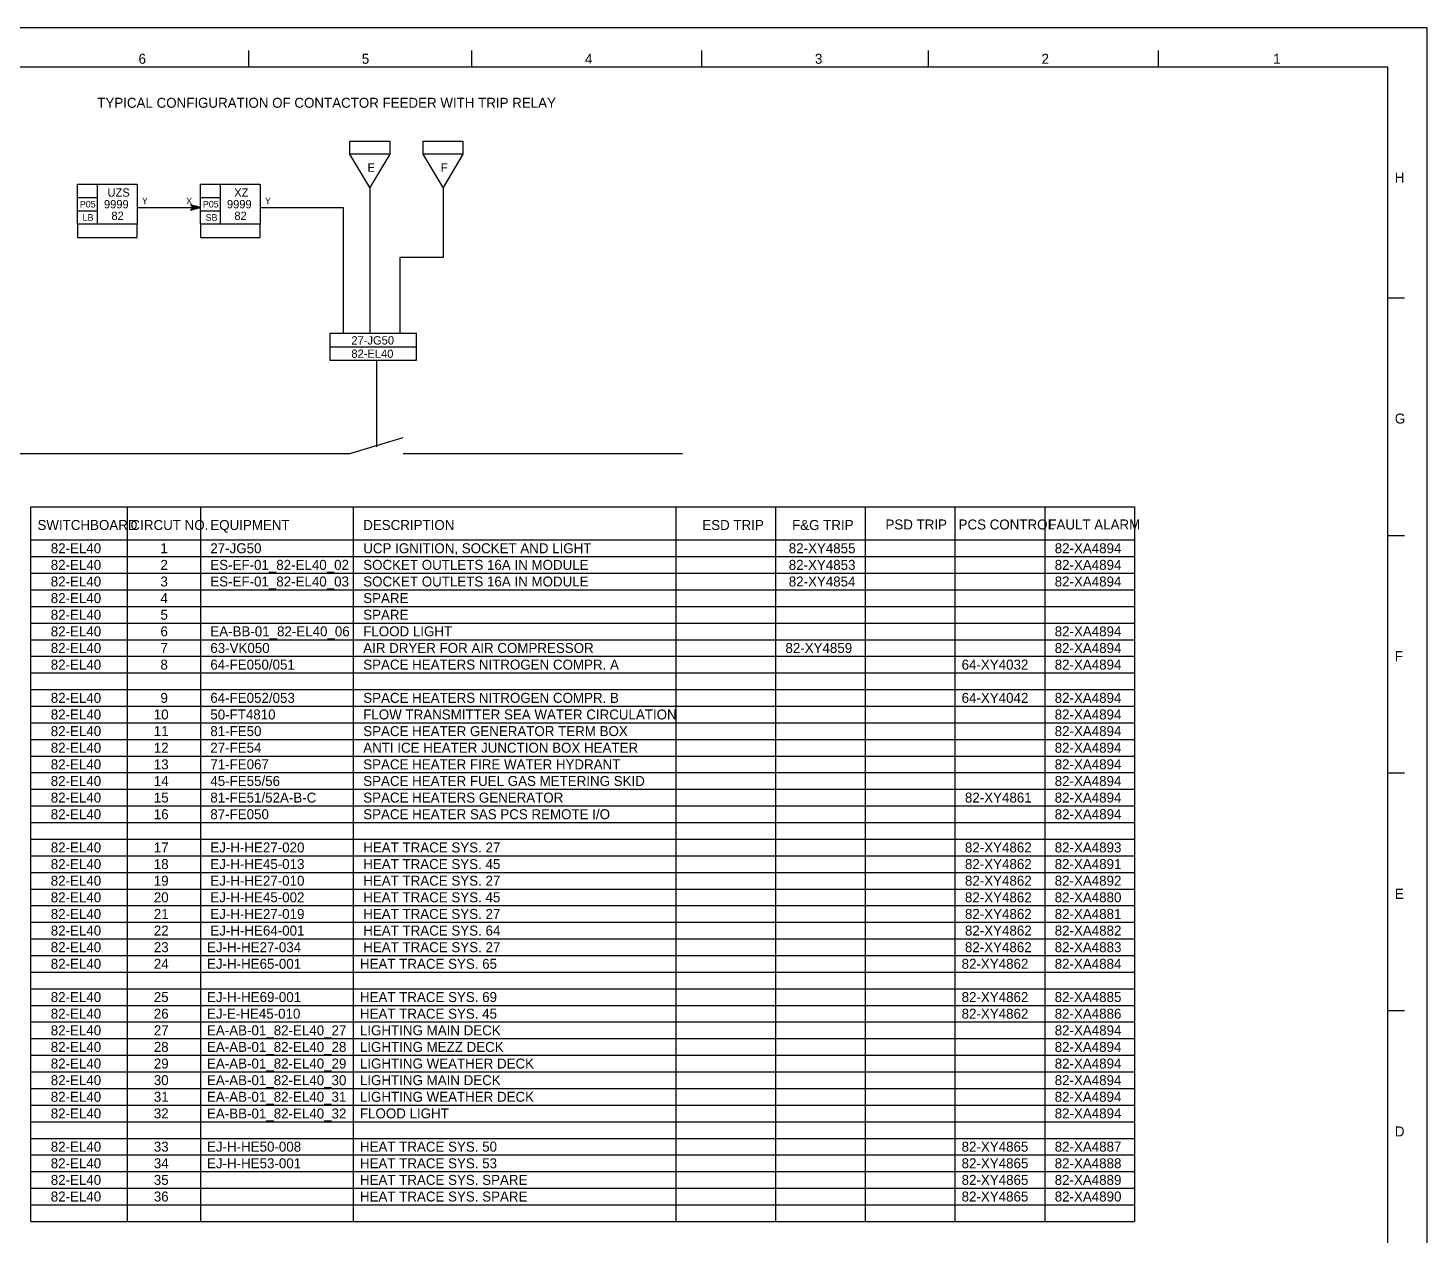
# Model space of a CAD drawing. Extents: x 0 to 841, y 0 to 594.
# Drawn here: x 420.1 to 841, y 230.9 to 594 of the extents above; entities that cross this region are included whole.
import ezdxf

# ---------------------------------------------------------------- set-up
doc = ezdxf.new("R2010")
doc.units = 0
for name, color, linetype in [('01-LIN-025-A', 7, 'Continuous'), ('09-LIN-050-B', 7, 'Continuous'), ('12-LIN-100-A', 7, 'Continuous'), ('46-', 7, 'Continuous'), ('48-BOR-018', 7, 'Continuous'), ('50-REV-035-TRNG', 7, 'Continuous'), ('53-FAB-UD', 7, 'Continuous')]:
    doc.layers.add(name, color=color, linetype=linetype)

msp = doc.modelspace()

# ---------------------------------------------------------------- linework, layer by layer
at = {"layer": '01-LIN-025-A'}
for p, q in [((486.46, 587.26), (486.46, 582.23)), ((553.61, 587.26), (553.61, 582.23)), ((622.78, 587.26), (622.78, 582.23)), ((690.94, 587.26), (690.94, 582.23)), ((760.1, 587.26), (760.1, 582.23)), ((829.26, 582.23), (10.33, 582.23)), ((829.26, 112.01), (829.26, 582.23)), ((453, 540), (472, 540)), ((834.27, 512.76), (829.26, 512.76)), ((525, 494), (525, 468)), ((517, 466), (533.06, 470.82)), ((412, 466), (517, 466)), ((533, 466), (617, 466)), ((421, 450), (753, 450)), ((421, 235), (421, 450)), ((450, 450), (450, 235)), ((472, 450), (472, 235)), ((518, 450), (518, 235)), ((615, 450), (615, 235)), ((645, 450), (645, 235)), ((672, 450), (672, 235)), ((699, 450), (699, 235)), ((726, 450), (726, 235)), ((753, 450), (753, 235)), ((421, 440), (753, 440)), ((834.27, 441.28), (829.26, 441.28)), ((421, 435), (753, 435)), ((421, 430), (753, 430)), ((421, 425), (753, 425)), ((421, 420), (753, 420)), ((421, 415), (753, 415)), ((421, 410), (753, 410)), ((421, 405), (753, 405)), ((421, 400), (753, 400)), ((421, 395), (753, 395)), ((421, 390), (753, 390)), ((421, 385), (753, 385)), ((421, 380), (753, 380)), ((421, 375), (753, 375)), ((421, 370), (753, 370)), ((834.27, 369.8), (829.26, 369.8)), ((421, 365), (753, 365)), ((421, 360), (753, 360)), ((421, 355), (753, 355)), ((421, 350), (753, 350)), ((421, 345), (753, 345)), ((421, 340), (753, 340)), ((421, 335), (753, 335)), ((421, 330), (753, 330)), ((421, 325), (753, 325)), ((421, 320), (753, 320)), ((421, 315), (753, 315)), ((421, 310), (753, 310)), ((421, 305), (753, 305)), ((421, 300), (753, 300)), ((421, 295), (753, 295)), ((834.27, 298.32), (829.26, 298.32)), ((421, 290), (753, 290)), ((421, 285), (753, 285)), ((421, 280), (753, 280)), ((421, 275), (753, 275)), ((421, 270), (753, 270)), ((421, 265), (753, 265)), ((421, 260), (753, 260)), ((421, 255), (753, 255)), ((421, 250), (753, 250)), ((421, 245), (753, 245)), ((421, 240), (753, 240)), ((421, 235), (753, 235))]:
    msp.add_line(p, q, dxfattribs=at)
for points in [[(523, 546), (523, 518), (523, 518), (523, 502)], [(545, 546), (545, 525), (532, 525), (532, 502)], [(490, 540), (515, 540), (515, 502)]]:
    msp.add_lwpolyline(points, dxfattribs=at)
at = {"layer": '09-LIN-050-B'}
msp.add_lwpolyline([(0, 0), (841, 0), (841, 594), (0, 594)], close=True, dxfattribs=at)
at = {"layer": '12-LIN-100-A'}
for p, q in [((536.98, 502.05), (510.98, 502.05)), ((510.98, 502.05), (510.98, 494.05)), ((536.98, 494.05), (536.98, 502.05)), ((510.98, 498.05), (536.98, 498.05)), ((510.98, 494.05), (536.98, 494.05))]:
    msp.add_line(p, q, dxfattribs=at)
at = {"layer": '46-'}
for p, q in [((472, 540), (469, 540.8)), ((469, 540.8), (469.8, 540)), ((469.8, 540), (469, 539.2)), ((469, 539.2), (472, 540)), ((471.6, 540), (469.4, 540.6)), ((469.4, 540.6), (470, 540)), ((470, 540), (469.4, 539.4)), ((469.4, 539.4), (471.6, 540)), ((471.2, 540), (469.8, 540.4)), ((469.8, 540.4), (470.2, 540)), ((470.2, 540), (469.8, 539.6)), ((469.8, 539.6), (471.2, 540)), ((470.8, 540), (470.2, 540.2)), ((470.2, 540.2), (470.4, 540)), ((470.4, 540), (470.2, 539.8)), ((470.2, 539.8), (470.8, 540))]:
    msp.add_line(p, q, dxfattribs=at)
at = {"layer": '48-BOR-018'}
for p, q in [((435, 547), (453, 547)), ((435, 535), (435, 547)), ((435, 543), (441, 543)), ((441, 547), (441, 535)), ((453, 547), (453, 535)), ((472, 547), (490, 547)), ((472, 535), (472, 547)), ((472, 543), (478, 543)), ((478, 547), (478, 535)), ((490, 547), (490, 535)), ((435, 539), (441, 539)), ((472, 539), (478, 539)), ((453, 535), (435, 535)), ((435, 535), (435, 531)), ((453, 531), (453, 535)), ((490, 535), (472, 535)), ((472, 535), (472, 531)), ((490, 531), (490, 535)), ((435, 531), (453, 531)), ((472, 531), (490, 531))]:
    msp.add_line(p, q, dxfattribs=at)
at = {"layer": '53-FAB-UD'}
for p, q in [((517, 560), (529, 560)), ((517, 556), (517, 560)), ((529, 560), (529, 556)), ((539, 560), (551, 560)), ((539, 556), (539, 560)), ((551, 560), (551, 556)), ((529, 556), (517, 556)), ((523, 546), (517, 556)), ((529, 556), (523, 546)), ((551, 556), (539, 556)), ((545, 546), (539, 556)), ((551, 556), (545, 546))]:
    msp.add_line(p, q, dxfattribs=at)

# ---------------------------------------------------------------- texts
at = {"layer": '01-LIN-025-A'}
for s, height, p in [('6', 3.02, (453.4, 583.23)), ('5', 3.02, (520.56, 583.23)), ('4', 3.02, (587.72, 583.23)), ('3', 3.02, (656.88, 583.23)), ('2', 3.02, (725.04, 583.23)), ('1', 3.02, (794.71, 583.23)), ('TYPICAL CONFIGURATION OF CONTACTOR FEEDER WITH TRIP RELAY', 3, (441, 570)), ('H', 3.02, (831.31, 547.49)), ('G', 3.02, (831.31, 475.01)), ('PSD TRIP', 3, (678.09, 443.15)), ('PCS CONTROL', 3, (700.09, 443.15)), ('FAULT ALARM', 3, (727.09, 443.15)), ('SWITCHBOARD', 3, (423, 443)), ('CIRCUT NO.', 3, (451, 443)), ('EQUIPMENT', 3, (475, 443)), ('DESCRIPTION', 3, (521, 443)), ('ESD TRIP', 3, (623, 443)), ('F&G TRIP', 3, (650, 443)), ('82-EL40', 3, (427, 436)), ('1', 3, (460, 436)), ('27-JG50', 3, (475, 436)), ('UCP IGNITION, SOCKET AND LIGHT', 3, (521, 436)), ('82-XY4855', 3, (649, 436)), ('82-XA4894', 3, (729, 436)), ('82-EL40', 3, (427, 431)), ('2', 3, (460, 431)), ('ES-EF-01_82-EL40_02', 3, (475, 431)), ('SOCKET OUTLETS 16A IN MODULE', 3, (521, 431)), ('82-XY4853', 3, (649, 431)), ('82-XA4894', 3, (729, 431)), ('82-EL40', 3, (427, 426)), ('3', 3, (460, 426)), ('ES-EF-01_82-EL40_03', 3, (475, 426)), ('SOCKET OUTLETS 16A IN MODULE', 3, (521, 426)), ('82-XY4854', 3, (649, 426)), ('82-XA4894', 3, (729, 426)), ('82-EL40', 3, (427, 421)), ('4', 3, (460, 421)), ('SPARE', 3, (521, 421)), ('82-EL40', 3, (427, 416)), ('5', 3, (460, 416)), ('SPARE', 3, (521, 416)), ('82-EL40', 3, (427, 411)), ('6', 3, (460, 411)), ('EA-BB-01_82-EL40_06', 3, (475, 411)), ('FLOOD LIGHT', 3, (521, 411)), ('82-XA4894', 3, (729, 411)), ('82-EL40', 3, (427, 406)), ('7', 3, (460, 406)), ('63-VK050', 3, (475, 406)), ('AIR DRYER FOR AIR COMPRESSOR', 3, (521, 406)), ('82-XY4859', 3, (648, 406)), ('82-XA4894', 3, (729, 406)), ('82-EL40', 3, (427, 401)), ('8', 3, (460, 401)), ('64-FE050/051', 3, (475, 401)), ('SPACE HEATERS NITROGEN COMPR. A', 3, (521, 401)), ('64-XY4032', 3, (701, 401)), ('82-XA4894', 3, (729, 401)), ('F', 3.02, (831.31, 403.53)), ('82-EL40', 3, (427, 391)), ('9', 3, (460, 391)), ('64-FE052/053', 3, (475, 391)), ('SPACE HEATERS NITROGEN COMPR. B', 3, (521, 391)), ('64-XY4042', 3, (701, 391)), ('82-XA4894', 3, (729, 391)), ('82-EL40', 3, (427, 386)), ('10', 3, (458, 386)), ('50-FT4810', 3, (475, 386)), ('FLOW TRANSMITTER SEA WATER CIRCULATION', 3, (521, 386)), ('82-XA4894', 3, (729, 386)), ('82-EL40', 3, (427, 381)), ('11', 3, (458, 381)), ('81-FE50', 3, (475, 381)), ('SPACE HEATER GENERATOR TERM BOX ', 3, (521, 381)), ('82-XA4894', 3, (729, 381)), ('82-EL40', 3, (427, 376)), ('12', 3, (458, 376)), ('27-FE54', 3, (475, 376)), ('ANTI ICE HEATER JUNCTION BOX HEATER', 3, (521, 376)), ('82-XA4894', 3, (729, 376)), ('82-EL40', 3, (427, 371)), ('13', 3, (458, 371)), ('71-FE067', 3, (475, 371)), ('SPACE HEATER FIRE WATER HYDRANT', 3, (521, 371)), ('82-XA4894', 3, (729, 371)), ('82-EL40', 3, (427, 366)), ('14', 3, (458, 366)), ('45-FE55/56', 3, (475, 366)), ('SPACE HEATER FUEL GAS METERING SKID', 3, (521, 366)), ('82-XA4894', 3, (729, 366)), ('82-EL40', 3, (427, 361)), ('15', 3, (458, 361)), ('81-FE51/52A-B-C', 3, (475, 361)), ('SPACE HEATERS GENERATOR ', 3, (521, 361)), ('82-XY4861', 3, (702, 361)), ('82-XA4894', 3, (729, 361)), ('82-EL40', 3, (427, 356)), ('16', 3, (458, 356)), ('87-FE050', 3, (475, 356)), ('SPACE HEATER SAS PCS REMOTE I/O', 3, (521, 356)), ('82-XA4894', 3, (729, 356)), ('82-EL40', 3, (427, 346)), ('17', 3, (458, 346)), ('EJ-H-HE27-020', 3, (475, 346)), ('HEAT TRACE SYS. 27', 3, (521, 346)), ('82-XY4862', 3, (702, 346)), ('82-XA4893', 3, (729, 346)), ('82-EL40', 3, (427, 341)), ('18', 3, (458, 341)), ('EJ-H-HE45-013', 3, (475, 341)), ('HEAT TRACE SYS. 45', 3, (521, 341)), ('82-XY4862', 3, (702, 341)), ('82-XA4891', 3, (729, 341)), ('82-EL40', 3, (427, 336)), ('19', 3, (458, 336)), ('EJ-H-HE27-010', 3, (475, 336)), ('HEAT TRACE SYS. 27', 3, (521, 336)), ('82-XY4862', 3, (702, 336)), ('82-XA4892', 3, (729, 336)), ('82-EL40', 3, (427, 331)), ('20', 3, (458, 331)), ('EJ-H-HE45-002', 3, (475, 331)), ('HEAT TRACE SYS. 45', 3, (521, 331)), ('82-XY4862', 3, (702, 331)), ('82-XA4880', 3, (729, 331)), ('E', 3.02, (831.31, 332.04)), ('82-EL40', 3, (427, 326)), ('21', 3, (458, 326)), ('EJ-H-HE27-019', 3, (475, 326)), ('HEAT TRACE SYS. 27', 3, (521, 326)), ('82-XY4862', 3, (702, 326)), ('82-XA4881', 3, (729, 326)), ('82-EL40', 3, (427, 321)), ('22', 3, (458, 321)), ('EJ-H-HE64-001', 3, (475, 321)), ('HEAT TRACE SYS. 64', 3, (521, 321)), ('82-XY4862', 3, (702, 321)), ('82-XA4882', 3, (729, 321)), ('82-EL40', 3, (427, 316)), ('23', 3, (458, 316)), ('EJ-H-HE27-034', 3, (474, 316)), ('HEAT TRACE SYS. 27', 3, (521, 316)), ('82-XY4862', 3, (702, 316)), ('82-XA4883', 3, (729, 316)), ('82-EL40', 3, (427, 311)), ('24', 3, (458, 311)), ('EJ-H-HE65-001', 3, (474, 311)), ('HEAT TRACE SYS. 65', 3, (520, 311)), ('82-XY4862', 3, (701, 311)), ('82-XA4884', 3, (729, 311)), ('82-EL40', 3, (427, 301)), ('25', 3, (458, 301)), ('EJ-H-HE69-001', 3, (474, 301)), ('HEAT TRACE SYS. 69', 3, (520, 301)), ('82-XY4862', 3, (701, 301)), ('82-XA4885', 3, (729, 301)), ('82-EL40', 3, (427, 296)), ('26', 3, (458, 296)), ('EJ-E-HE45-010', 3, (474, 296)), ('HEAT TRACE SYS. 45', 3, (520, 296)), ('82-XY4862', 3, (701, 296)), ('82-XA4886', 3, (729, 296)), ('82-EL40', 3, (427, 291)), ('27', 3, (458, 291)), ('EA-AB-01_82-EL40_27', 3, (474, 291)), ('LIGHTING MAIN DECK', 3, (520, 291)), ('82-XA4894', 3, (729, 291)), ('82-EL40', 3, (427, 286)), ('28', 3, (458, 286)), ('EA-AB-01_82-EL40_28', 3, (474, 286)), ('LIGHTING MEZZ DECK', 3, (520, 286)), ('82-XA4894', 3, (729, 286)), ('82-EL40', 3, (427, 281)), ('29', 3, (458, 281)), ('EA-AB-01_82-EL40_29', 3, (474, 281)), ('LIGHTING WEATHER DECK', 3, (520, 281)), ('82-XA4894', 3, (729, 281)), ('82-EL40', 3, (427, 276)), ('30', 3, (458, 276)), ('EA-AB-01_82-EL40_30', 3, (474, 276)), ('LIGHTING MAIN DECK', 3, (520, 276)), ('82-XA4894', 3, (729, 276)), ('82-EL40', 3, (427, 271)), ('31', 3, (458, 271)), ('EA-AB-01_82-EL40_31', 3, (474, 271)), ('LIGHTING WEATHER DECK', 3, (520, 271)), ('82-XA4894', 3, (729, 271)), ('82-EL40', 3, (427, 266)), ('32', 3, (458, 266)), ('EA-BB-01_82-EL40_32', 3, (474, 265.97)), ('FLOOD LIGHT', 3, (520, 266)), ('82-XA4894', 3, (729, 266)), ('D', 3.02, (831.31, 260.56)), ('82-EL40', 3, (427, 256)), ('33', 3, (458, 256)), ('EJ-H-HE50-008', 3, (474, 256)), ('HEAT TRACE SYS. 50', 3, (520, 256)), ('82-XY4865', 3, (701, 256)), ('82-XA4887', 3, (729, 256)), ('82-EL40', 3, (427, 251)), ('34', 3, (458, 251)), ('EJ-H-HE53-001', 3, (474, 251)), ('HEAT TRACE SYS. 53', 3, (520, 251)), ('82-XY4865', 3, (701, 251)), ('82-XA4888', 3, (729, 251)), ('82-EL40', 3, (427, 246)), ('35', 3, (458, 246)), ('HEAT TRACE SYS. SPARE', 3, (520, 246)), ('82-XY4865', 3, (701, 246)), ('82-XA4889', 3, (729, 246)), ('82-EL40', 3, (427, 241)), ('36', 3, (458, 241)), ('HEAT TRACE SYS. SPARE', 3, (520, 241)), ('82-XY4865', 3, (701, 241)), ('82-XA4890', 3, (729, 241))]:
    msp.add_text(s, height=height, dxfattribs=at).set_placement(p)
at = {"layer": '12-LIN-100-A'}
for s, p in [('27-JG50', (517.43, 498.78)), ('82-EL40', (517.43, 494.78))]:
    msp.add_text(s, height=2.5, dxfattribs=at).set_placement(p)
at = {"layer": '50-REV-035-TRNG'}
for s, height, p in [('UZS', 2.5, (444.07, 543.25)), ('Y', 2, (454.43, 541)), ('XZ', 2.5, (482.18, 543.25)), ('Y', 2, (491.43, 541)), ('P05', 2, (435.75, 540)), ('9999', 2.5, (443, 539.75)), ('82', 2.5, (445.23, 536.25)), ('P05', 2, (472.75, 540)), ('9999', 2.5, (480, 539.75)), ('82', 2.5, (482.23, 536.25)), ('LB', 2, (436.58, 536)), ('SB', 2, (473.58, 536))]:
    msp.add_text(s, height=height, dxfattribs=at).set_placement(p)
msp.add_text('X', height=2, rotation=180, dxfattribs=at).set_placement((469.54, 543))
at = {"layer": '53-FAB-UD'}
for s, p in [('E', (522.3, 550.75)), ('F', (544.34, 550.75))]:
    msp.add_text(s, height=2.5, dxfattribs=at).set_placement(p)

doc.saveas('drawing.dxf')
